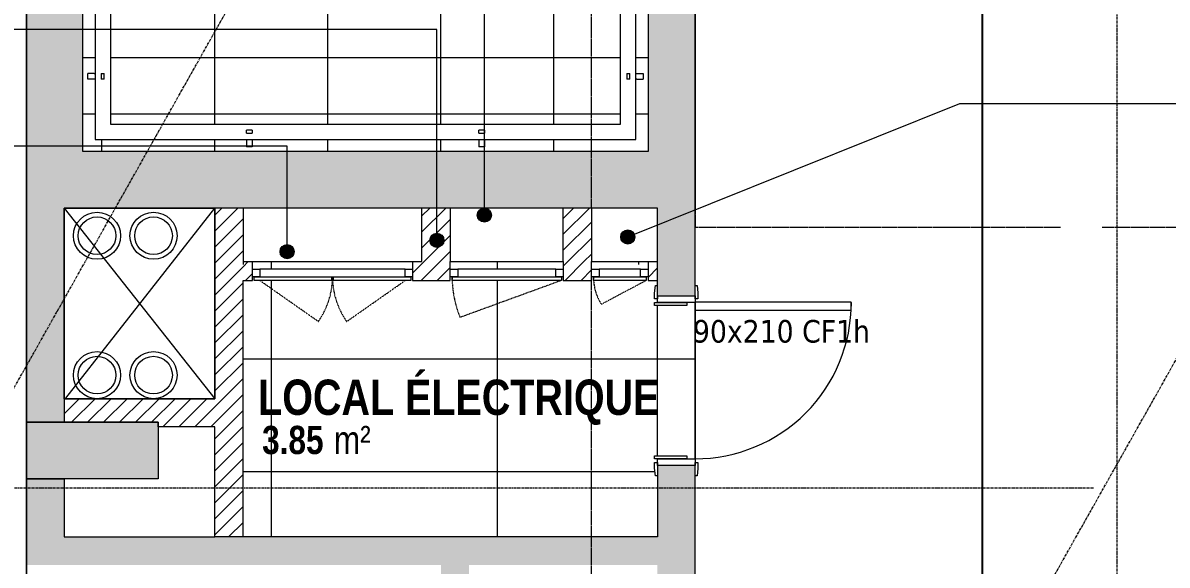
# Model space of a CAD drawing. Header units: millimetres. Extents: x 139864 to 546726, y 40253 to 3921401762.
# Drawn here: x 277457 to 283531, y 72156 to 75036 of the extents above; entities that cross this region are included whole.
import ezdxf

# ---------------------------------------------------------------- set-up
doc = ezdxf.new("R2010")
doc.units = ezdxf.units.MM
for name, pattern in [('Centre', [12.5, 2.5, -1.875, 6.25, -1.875]), ('Ligne de quadrillage', [22.225, 12.7, -3.175, 3.175, -3.175]), ('Tiret', [2.5, 1.25, -1.25]), ('Triple tiret', [21.25, 6.25, -1.875, 2.5, -1.875, 2.5, -1.875, 2.5, -1.875])]:
    doc.linetypes.add(name, pattern=pattern)
for name, color, linetype, lineweight in [('AS-20_AXES-ET-FILES', 12, 'Centre', 9), ('AS-23_FIN', 2, 'Continuous', 9), ('AS-24_TRES-FIN', 9, 'Continuous', 9), ('AS-25_PROJECTIONS', 12, 'Triple tiret', 9), ('AS-26_STRUCTURE-BETON', 6, 'Continuous', 13), ('AS-28_PORTES-FENETRES', 9, 'Continuous', 13), ('AS-30_COTE-1', 1, 'Continuous', 5), ('AS-31_TXT-1', 32, 'Continuous', 5), ('AS-50_HACHURE-SOL', 5, 'Continuous', 13), ('AS-50_HACHURES-01', 9, 'Continuous', 13)]:
    doc.layers.add(name, color=color, linetype=linetype, lineweight=lineweight)
doc.styles.add('Arial_3', font='arial.ttf', dxfattribs={"width": 0.8, "height": 150})
doc.styles.add('Arial_B_1', font='arialbd.ttf', dxfattribs={"width": 0.8, "height": 187.5})
doc.styles.add('Arial_B_2', font='arialbd.ttf', dxfattribs={"width": 0.8, "height": 150})
doc.styles.add('Tahoma', font='tahoma.ttf', dxfattribs={"height": 120})
doc.styles.add('Trebuchet MS_2', font='trebuc.ttf', dxfattribs={"height": 165})
doc.dimstyles.new('Cotes_linéaires', dxfattribs={"dimscale": 304.8, "dimtxt": 170.1069, "dimasz": 0.615157, "dimexe": 0.492126, "dimexo": 0.0625, "dimgap": 0.049213, "dimtad": 1, "dimdec": 0, "dimlfac": 0.1, "dimzin": 0, "dimdsep": 46, "dimtxsty": 'Trebuchet MS_2', "dimblk1": 'OBLIQUE', "dimblk2": 'OBLIQUE', "dimsah": 1, "dimcen": 0.09, "dimdle": 0.246063, "dimazin": 0, "dimtfac": 1, "dimtdec": 4, "dimtix": 1, "dimtmove": 0, "dimatfit": 3, "dimfxl": 0, "dimtvp": 1, "dimtolj": 1, "dimtzin": 0, "dimarcsym": 0})
pattern_1 = [(45, (-255016.84, 0), (-42.426407, 42.426407), [])]

# ---------------------------------------------------------------- blocks, each defined once
blk = doc.blocks.new('Garde-corps - En L-V18-12_ Niveau 12 -  BAT BUREAUX')
at = {"layer": 'AS-24_TRES-FIN'}
for p, q in [((0, -15), (0, 15)), ((35, 15), (0, 15)), ((35, 15), (39.6, 15)), ((72, 15), (88, 15)), ((72, 15), (72, -0.5)), ((88, -0.5), (88, 15)), ((35, -15), (0, -15)), ((39.6, -15), (35, -15))]:
    blk.add_line(p, q, dxfattribs=at)
blk = doc.blocks.new('Garde-corps - En L-8731568-12_ Niveau 12 -  BAT BUREAUX')
at = {"layer": 'AS-24_TRES-FIN'}
for p, q in [((0, -15), (0, 15)), ((35, 15), (0, 15)), ((35, 15), (39.6, 15)), ((72, 15), (88, 15)), ((72, 15), (72, -0.5)), ((88, -0.5), (88, 15)), ((35, -15), (0, -15)), ((39.6, -15), (35, -15))]:
    blk.add_line(p, q, dxfattribs=at)
blk = doc.blocks.new('Garde-corps - En L-8731570-12_ Niveau 12 -  BAT BUREAUX')
at = {"layer": 'AS-24_TRES-FIN'}
for p, q in [((0, -15), (0, 15)), ((35, 15), (0, 15)), ((35, 15), (39.6, 15)), ((72, 15), (88, 15)), ((72, 15), (72, -0.5)), ((88, -0.5), (88, 15)), ((35, -15), (0, -15)), ((39.6, -15), (35, -15))]:
    blk.add_line(p, q, dxfattribs=at)
blk = doc.blocks.new('Garde-corps - En L-8731133-12_ Niveau 12 -  BAT BUREAUX')
at = {"layer": 'AS-24_TRES-FIN'}
for p, q in [((0, -15), (0, 15)), ((35, 15), (0, 15)), ((35, 15), (39.6, 15)), ((72, 15), (88, 15)), ((72, 15), (72, -15)), ((88, -15), (88, 15)), ((35, -15), (0, -15)), ((39.6, -15), (35, -15)), ((88, -15), (72, -15))]:
    blk.add_line(p, q, dxfattribs=at)
blk = doc.blocks.new('Garde-corps - En L-8731573-12_ Niveau 12 -  BAT BUREAUX')
at = {"layer": 'AS-24_TRES-FIN'}
for p, q in [((0, -15), (0, 15)), ((35, 15), (0, 15)), ((35, 15), (39.6, 15)), ((72, 15), (88, 15)), ((72, 15), (72, -0.5)), ((88, -0.5), (88, 15)), ((35, -15), (0, -15)), ((39.6, -15), (35, -15))]:
    blk.add_line(p, q, dxfattribs=at)
blk = doc.blocks.new('Garde-corps - En L-8731575-12_ Niveau 12 -  BAT BUREAUX')
at = {"layer": 'AS-24_TRES-FIN'}
for p, q in [((0, -15), (0, 15)), ((35, 15), (0, 15)), ((35, 15), (39.6, 15)), ((72, 15), (88, 15)), ((72, 15), (72, -0.5)), ((88, -0.5), (88, 15)), ((35, -15), (0, -15)), ((39.6, -15), (35, -15))]:
    blk.add_line(p, q, dxfattribs=at)
blk = doc.blocks.new('Garde-corps - Garde-corps-8601740-12_ Niveau 12 -  BAT BUREAUX')
at = {"layer": 'AS-24_TRES-FIN'}
for p, q in [((532857.4, 78452.4), (532857.4, 75752.4)), ((532938.6, 78452.4), (532938.6, 75752.4)), ((535646.6, 78452.4), (535727.8, 78452.4)), ((535646.6, 75452.4), (535646.6, 78452.4)), ((535727.8, 75452.4), (535727.8, 78452.4)), ((532857.4, 75752.4), (532857.4, 74417.2)), ((532938.6, 75752.4), (532938.6, 74498.4)), ((535646.6, 74498.4), (535646.6, 75452.4)), ((535727.8, 74417.2), (535727.8, 75452.4)), ((532938.6, 74498.4), (535646.6, 74498.4)), ((532857.4, 74417.2), (535727.8, 74417.2))]:
    blk.add_line(p, q, dxfattribs=at)
for name, p in [('Garde-corps - En L-V18-12_ Niveau 12 -  BAT BUREAUX', (532818, 78302.4)), ('Garde-corps - En L-8731568-12_ Niveau 12 -  BAT BUREAUX', (532818, 77219.3)), ('Garde-corps - En L-8731570-12_ Niveau 12 -  BAT BUREAUX', (532818, 75986.1)), ('Garde-corps - En L-8731133-12_ Niveau 12 -  BAT BUREAUX', (532818, 74752.9))]:
    blk.add_blockref(name, p)
for name, p, rotation in [('Garde-corps - En L-V18-12_ Niveau 12 -  BAT BUREAUX', (535767.2, 78302.4), 180), ('Garde-corps - En L-8731575-12_ Niveau 12 -  BAT BUREAUX', (535767.2, 77219.3), 180), ('Garde-corps - En L-8731573-12_ Niveau 12 -  BAT BUREAUX', (535767.2, 75986.1), 180), ('Garde-corps - En L-8731133-12_ Niveau 12 -  BAT BUREAUX', (535767.2, 74752.9), 180), ('Garde-corps - En L-8731133-12_ Niveau 12 -  BAT BUREAUX', (533676, 74377.8), 90), ('Garde-corps - En L-8731133-12_ Niveau 12 -  BAT BUREAUX', (534909.2, 74377.8), 90)]:
    blk.add_blockref(name, p, dxfattribs=dict(rotation=rotation))
blk = doc.blocks.new('PLACARD SIMPLE - PLACARD Blanc 60X210-9967770-12_ Niveau 12 -  BAT BUREAUX')
at = {"layer": 'AS-25_PROJECTIONS', "linetype": 'Tiret'}
blk.add_line((-290, 50), (248.1, 246.4), dxfattribs=at)
blk.add_arc((-290, 30), 580, 360, 21.91225, dxfattribs=at)
at = {"layer": 'AS-28_PORTES-FENETRES'}
for p, q in [((-300, 30), (-260, 30)), ((-290, 30), (-290, 50)), ((-290, 50), (290, 50)), ((290, 30), (-290, 30)), ((-260, 30), (-260, -10)), ((260, -10), (260, 30)), ((260, 30), (300, 30)), ((290, 50), (290, 30)), ((-260, -10), (-300, -10)), ((-260, -10), (260, -10)), ((300, -10), (260, -10))]:
    blk.add_line(p, q, dxfattribs=at)
blk = doc.blocks.new('PLACARD DOUBLE - PLACARD DOUBLE 85X210-9953911-12_ Niveau 12 -  BAT BUREAUX')
at = {"layer": 'AS-25_PROJECTIONS', "linetype": 'Tiret'}
for p, q in [((-75.2, 268.3), (-386.4, 50)), ((75.2, 268.3), (386.4, 50))]:
    blk.add_line(p, q, dxfattribs=at)
for centre, start, end in [((-415, 30), 360, 35.03719), ((415, 30), 144.96281, 180)]:
    blk.add_arc(centre, 415, start, end, dxfattribs=at)
at = {"layer": 'AS-28_PORTES-FENETRES'}
for p, q in [((-425, 30), (-385, 30)), ((-415, 50), (-5, 50)), ((-415, 30), (-415, 50)), ((-5, 30), (-415, 30)), ((-385, 30), (-385, -10)), ((-5, 50), (-5, 30)), ((5, 30), (-5, 30)), ((5, 30), (5, 50)), ((5, 50), (415, 50)), ((415, 30), (5, 30)), ((385, -10), (385, 30)), ((385, 30), (425, 30)), ((415, 50), (415, 30)), ((-385, -10), (-425, -10)), ((-385, -10), (385, -10)), ((425, -10), (385, -10))]:
    blk.add_line(p, q, dxfattribs=at)
blk = doc.blocks.new('Sau_Porte_Modele_Standard - 90x210-9263449-12_ Niveau 12 -  BAT BUREAUX')
at = {"layer": 'AS-23_FIN', "lineweight": 13}
for p, q in [((-505, 110), (-466.7, 115)), ((-505, 100), (-505, 110)), ((-466.7, 115), (-435, 115)), ((-435, 100), (-450, 100)), ((-435, 115), (-435, 100)), ((435, 115), (466.7, 115)), ((435, 100), (435, 115)), ((450, 100), (435, 100)), ((466.7, 115), (505, 110)), ((505, 110), (505, 100)), ((-415, -115), (-415, 55)), ((-415, 55), (-400, 55)), ((-400, 55), (-400, -115)), ((400, 55), (415, 55)), ((400, -115), (400, 55)), ((415, 55), (415, -115)), ((-505, -110), (-505, -100)), ((-465, -115), (-505, -110)), ((-435, -115), (-465, -115)), ((-450, -100), (-435, -100)), ((-435, -100), (-435, -115)), ((-400, -115), (-415, -115)), ((415, -115), (400, -115)), ((435, -100), (450, -100)), ((435, -115), (435, -100)), ((465, -115), (435, -115)), ((505, -110), (465, -115)), ((505, -100), (505, -110))]:
    blk.add_line(p, q, dxfattribs=at)
at = {"layer": 'AS-25_PROJECTIONS', "linetype": 'Tiret'}
for p, q in [((-416, 100.4), (-415, 100.4)), ((-415, 100.4), (-415, 100)), ((-415, 100), (-414, 100)), ((-414, 100), (-414, 100.3))]:
    blk.add_line(p, q, dxfattribs=at)
blk.add_arc((-415, 100), 1.04, 0, 90, dxfattribs=at)
at = {"layer": 'AS-28_PORTES-FENETRES'}
for p, q in [((-377.7, 928.2), (-416, 928.2)), ((-416, 928.2), (-416, 100.4)), ((-374, 100.4), (-374, 928.2)), ((-450, 100), (-415, 100)), ((-416, 100.4), (-374, 100.4)), ((-415, 100), (-415, -100)), ((415, 100), (450, 100)), ((415, -100), (415, 100)), ((-415, -100), (-450, -100)), ((450, -100), (415, -100))]:
    blk.add_line(p, q, dxfattribs=at)
blk.add_arc((-414, 100), 829, 360, 90.07185, dxfattribs=at)
blk = doc.blocks.new('PLACARD SIMPLE - PLACARD Blanc 30X210-9979718-12_ Niveau 12 -  BAT BUREAUX')
at = {"layer": 'AS-25_PROJECTIONS', "linetype": 'Tiret'}
blk.add_line((-140, 50), (98.1, 177.3), dxfattribs=at)
blk.add_arc((-140, 30), 280, 360, 31.74994, dxfattribs=at)
at = {"layer": 'AS-28_PORTES-FENETRES'}
for p, q in [((-150, 30), (-110, 30)), ((-140, 30), (-140, 50)), ((-140, 50), (140, 50)), ((140, 30), (-140, 30)), ((-110, 30), (-110, -10)), ((110, -10), (110, 30)), ((110, 30), (150, 30)), ((140, 50), (140, 30)), ((-110, -10), (-150, -10)), ((-110, -10), (110, -10)), ((150, -10), (110, -10))]:
    blk.add_line(p, q, dxfattribs=at)
blk = doc.blocks.new('_Oblique')
at = {"color": 0, "linetype": 'ByBlock', "lineweight": -2}
blk.add_line((-0.5, -0.5), (0.5, 0.5), dxfattribs=at)
blk = doc.blocks.new('DIMBLOCK91-12_ Niveau 12 -  BAT BUREAUX')
at = {"layer": 'AS-30_COTE-1', "color": 0, "lineweight": -2, "transparency": 16777216}
for p, q in [((282550, 82128.5), (282550, 70644.9)), ((282605.9, 82053.5), (282400, 82053.5)), ((282605.9, 70719.9), (282400, 70719.9))]:
    blk.add_line(p, q, dxfattribs=at)
at = {"layer": 'Defpoints', "color": 0, "transparency": 16777216}
for p in [(282625, 82053.5), (282550, 70719.9), (282625, 70719.9)]:
    blk.add_point(p, dxfattribs=at)
at = {"layer": 'AS-30_COTE-1', "color": 0, "lineweight": -2, "transparency": 16777216, "xscale": 187.5, "yscale": 187.5, "zscale": 187.5}
for p, rotation in [((282550, 82053.5), 90), ((282550, 70719.9), 270)]:
    blk.add_blockref('_Oblique', p, dxfattribs=dict(at, rotation=rotation))
at = {"layer": 'AS-30_COTE-1', "color": 0, "transparency": 16777216, "insert": (282451, 76386.7), "char_height": 165, "width": 581.247, "attachment_point": 5, "rotation": 90, "style": 'Trebuchet MS_2'}
blk.add_mtext('\\A1;1133', dxfattribs=at)

msp = doc.modelspace()

# ---------------------------------------------------------------- hatches: boundary and pattern name
at = {"layer": 'AS-24_TRES-FIN'}
h = msp.add_hatch(dxfattribs=at)
h.set_pattern_fill('FP_5', color=256, style=0, pattern_type=2)
h.set_pattern_definition([(0, (278475.74, 75752.4), (0, 300), []), (90, (278475.74, 75752.4), (-600, 4e-14), [])])
h.paths.add_polyline_path([(277840.53305, 74352.40886), (280775.74229, 74352.40886), (280775.74229, 75752.40886), (280710.95152, 75752.40886), (280710.95152, 74767.94219), (280750.34229, 74767.94219), (280750.34229, 74737.94219), (280710.95152, 74737.94219), (280710.95152, 74417.19962), (279907.32007, 74417.19962), (279907.32007, 74377.80886), (279877.32007, 74377.80886), (279877.32007, 74417.19962), (278674.16451, 74417.19962), (278674.16451, 74377.80886), (278644.16451, 74377.80886), (278644.16451, 74417.19962), (277840.53305, 74417.19962), (277840.53305, 74737.94219), (277801.14229, 74737.94219), (277801.14229, 74767.94219), (277840.53305, 74767.94219), (277840.53305, 75752.40886), (277775.74229, 75752.40886), (277775.74229, 74352.40886)], flags=0)
h.paths.add_polyline_path([(280620.34675, 74498.41809), (280629.73305, 74498.41809), (280629.73305, 75752.40886), (279456.35152, 75752.40886), (279456.35152, 75671.79962), (279095.13305, 75671.79962), (279134.24229, 75710.90886), (279134.24229, 75752.40886), (277921.75152, 75752.40886), (277921.75152, 74498.41809), (280444.85966, 74498.41809)], flags=0)
h.paths.add_polyline_path([(279137.24229, 75713.90886), (279175.74229, 75752.40886), (279137.24229, 75752.40886)], flags=0)
msp.add_hatch(color=256, dxfattribs=at).paths.add_polyline_path([(277675.67405, 72614.90886), (278175.74229, 72614.90886), (278175.74229, 72914.90886), (277475.74229, 72914.90886), (277475.74229, 72614.90886)], flags=0)
at = {"layer": 'AS-31_TXT-1'}
h = msp.add_hatch(color=154, dxfattribs=at)
edge = h.paths.add_edge_path(flags=0)
edge.add_arc((279906.87388, 74015.05605), 37.5, 0, 360)
h = msp.add_hatch(color=154, dxfattribs=at)
edge = h.paths.add_edge_path(flags=0)
edge.add_arc((279654.65812, 73881.33043), 37.5, 0, 360)
h = msp.add_hatch(color=154, dxfattribs=at)
edge = h.paths.add_edge_path(flags=0)
edge.add_arc((280668.0826, 73898.86789), 37.5, 0, 360)
h = msp.add_hatch(color=154, dxfattribs=at)
edge = h.paths.add_edge_path(flags=0)
edge.add_arc((278859.74452, 73821.18442), 37.5, 0, 360)
at = {"layer": 'AS-50_HACHURE-SOL', "lineweight": 9}
h = msp.add_hatch(dxfattribs=at)
h.set_pattern_fill('FP_8', color=256, style=0, pattern_type=2)
h.set_pattern_definition([(180, (281175.77, 73251.74), (-7e-14, -600), []), (270, (281175.8, 73251.7), (1200, 7e-14), [])])
h.paths.add_polyline_path([(281375.91005, 61103.75936), (281376.49027, 61472.05826), (281378.75948, 61507.30239), (281392.33898, 61549.51955), (281415.82489, 61587.13741), (281447.79266, 61617.87424), (281486.30328, 61639.8657), (281529.02086, 61651.77787), (281573.35435, 61652.88822), (281616.61469, 61643.12941), (281656.1779, 61623.09335), (281689.64426, 61593.99534), (281714.98386, 61557.60033), (281730.6597, 61516.11589), (281735.72098, 61472.05826), (281735.72098, 61103.75936), (282085.81053, 61104.43708), (282085.81053, 62903.75936), (282010.81053, 62903.75936), (282010.81053, 62893.75936), (281972.49126, 62888.75936), (281940.81053, 62888.75936), (281940.81053, 62903.75936), (281920.81053, 62903.75936), (281920.81053, 62948.75936), (281905.81053, 62948.75936), (281905.81053, 62988.75936), (281920.81053, 62988.75936), (281920.81053, 62973.75936), (281940.81053, 62973.75936), (281940.81053, 62988.75936), (281970.81053, 62988.75936), (282010.81053, 62983.75936), (282010.81053, 62973.75936), (282230.81053, 62973.75936), (282230.81053, 62983.75936), (282270.81053, 62988.75936), (282300.81053, 62988.75936), (282300.81053, 62973.75936), (282320.81053, 62973.75936), (282320.81053, 62988.75936), (282335.81053, 62988.75936), (282335.81053, 62948.75936), (282320.81053, 62948.75936), (282320.81053, 62903.75936), (282300.81053, 62903.75936), (282300.81053, 62888.75936), (282269.12979, 62888.75936), (282230.81053, 62893.75936), (282230.81053, 62903.75936), (282155.81053, 62903.75936), (282155.81053, 61103.75936), (282505.91005, 61103.75936), (282506.49027, 61472.05826), (282508.75948, 61507.30239), (282522.33898, 61549.51955), (282545.82489, 61587.13741), (282577.79266, 61617.87424), (282616.30328, 61639.8657), (282659.02086, 61651.77787), (282703.35435, 61652.88822), (282746.61469, 61643.12941), (282786.1779, 61623.09335), (282819.64426, 61593.99534), (282844.98386, 61557.60033), (282860.6597, 61516.11589), (282865.72098, 61472.05826), (282865.72098, 61103.75936), (283215.81053, 61103.75936), (283215.81053, 62903.75936), (283140.81053, 62903.75936), (283140.81053, 62893.75936), (283102.49126, 62888.75936), (283070.81053, 62888.75936), (283070.81053, 62903.75936), (283050.81053, 62903.75936), (283050.81053, 62948.75936), (283035.81053, 62948.75936), (283035.81053, 62988.75936), (283050.81053, 62988.75936), (283050.81053, 62973.75936), (283070.81053, 62973.75936), (283070.81053, 62988.75936), (283100.81053, 62988.75936), (283140.81053, 62983.75936), (283140.81053, 62973.75936), (283215.81053, 62973.75936), (283215.81053, 63873.75936), (283015.81053, 63873.75936), (283015.81053, 64573.75936), (283215.81053, 64573.75936), (283215.81053, 64609.90886), (283205.81053, 64609.90886), (283200.81053, 64648.22812), (283200.81053, 64679.90886), (283215.81053, 64679.90886), (283215.81053, 64699.90886), (283260.81053, 64699.90886), (283260.95559, 64714.90886), (283415.81053, 64714.90886), (283415.81053, 65514.90886), (283260.81053, 65514.90886), (283260.81053, 65529.90886), (283215.81053, 65529.90886), (283215.81053, 65549.90886), (283200.81053, 65549.90886), (283200.81053, 65581.58959), (283205.15811, 65614.90886), (281025.81052, 65614.90886), (281025.81052, 62973.75936), (281100.81053, 62973.75936), (281100.81053, 62983.75936), (281140.81053, 62988.75936), (281170.81053, 62988.75936), (281170.81053, 62973.75936), (281190.81053, 62973.75936), (281190.81053, 62988.75936), (281205.81053, 62988.75936), (281205.81053, 62948.75936), (281190.81053, 62948.75936), (281190.81053, 62903.75936), (281170.81053, 62903.75936), (281170.81053, 62888.75936), (281139.12979, 62888.75936), (281100.81053, 62893.75936), (281100.81053, 62903.75936), (281025.81052, 62903.75936), (281025.81052, 61103.75936), (281046.61628, 61103.75936)], flags=0)
h.paths.add_polyline_path([(278625.74229, 72305.73207), (280825.81052, 72305.73207), (280825.81052, 72630.73207), (280815.81052, 72630.73207), (280810.81052, 72670.73207), (280810.81052, 72700.73207), (280825.81052, 72700.73207), (280825.81052, 72720.73207), (280810.81052, 72720.73207), (280810.81052, 72735.73207), (280980.81052, 72735.73207), (280980.81052, 72720.73207), (281025.81052, 72720.73207), (281025.81052, 73550.73207), (280980.81052, 73550.73207), (280980.81052, 73535.73207), (280810.81052, 73535.73207), (280810.81052, 73550.73207), (280825.81052, 73550.73207), (280825.81052, 73570.73207), (280810.81052, 73570.73207), (280810.81052, 73600.73207), (280815.81052, 73640.73207), (280825.81052, 73640.73207), (280825.81052, 73667.93985), (280775.75248, 73667.93985), (280775.75248, 73687.93985), (280765.75248, 73687.93985), (280765.75248, 73667.93985), (280485.75248, 73667.93985), (280485.75248, 73687.93985), (280475.75248, 73687.93985), (280475.75248, 73667.93985), (280325.67405, 73667.93985), (280325.67405, 73687.93985), (280315.67405, 73687.93985), (280315.67405, 73667.93985), (279735.67405, 73667.93985), (279735.67405, 73687.93985), (279725.67405, 73687.93985), (279725.67405, 73667.93985), (279525.70817, 73667.93985), (279525.70817, 73687.93985), (279515.70817, 73687.93985), (279515.70817, 73667.93985), (279105.70817, 73667.93985), (279105.70817, 73687.93985), (279095.70817, 73687.93985), (279095.70817, 73667.93985), (278685.70817, 73667.93985), (278685.70817, 73687.93985), (278675.70817, 73687.93985), (278675.70817, 73667.93985), (278625.74229, 73667.93985), (278625.74229, 72841.00399)], flags=0)
h.paths.add_polyline_path([(280735.75248, 73727.93985), (280775.75248, 73727.93985), (280775.74229, 73767.93985), (280475.75248, 73767.93985), (280475.75248, 73727.93985), (280515.75248, 73727.93985)], flags=0)
h.paths.add_polyline_path([(279725.67405, 73727.93985), (280325.67405, 73727.93985), (280325.67405, 73767.93985), (279725.67405, 73767.93985)], flags=0)
h.paths.add_polyline_path([(278675.70817, 73727.93985), (279525.70817, 73727.93985), (279525.70817, 73767.93985), (278675.70817, 73767.93985)], flags=0)
at = {"layer": 'AS-50_HACHURES-01'}
for points in [[(277775.74229, 74052.40886), (277775.74229, 83451.7562), (277475.74229, 83451.7562), (277475.74229, 74052.40886), (277675.74229, 74052.40886)], [(280775.74229, 74052.40886), (280775.74229, 74352.40886), (277775.74229, 74352.40886), (277775.74229, 74052.40886), (280475.75248, 74052.40886)], [(279625.81052, 72155.73207), (280825.81052, 72155.73207), (280825.81052, 72305.73207), (277675.74229, 72305.73207), (277675.74229, 72155.73207), (278675.77641, 72155.73207)], [(279825.81052, 69814.90886), (279825.81052, 72155.73207), (279675.81052, 72155.73207), (279675.81052, 71814.90886), (279625.81052, 71814.90886), (279625.81052, 69814.90886)]]:
    msp.add_hatch(color=256, dxfattribs=at).paths.add_polyline_path(points, flags=0)
h = msp.add_hatch(color=256, dxfattribs=at)
h.paths.add_polyline_path([(280825.81052, 74052.40886), (281025.74229, 74052.40886), (281025.74229, 81012.44221), (280775.74229, 81012.44221), (280775.74229, 74052.40886)], flags=0)
h.paths.add_polyline_path([(280775.74229, 82012.44221), (281025.74229, 82012.44221), (281025.74229, 83451.7562), (280775.74229, 83451.7562), (280775.74229, 82646.84464)], flags=0)
h = msp.add_hatch(color=256, dxfattribs=at)
h.paths.add_polyline_path([(277675.67405, 72155.73207), (277675.74229, 72155.73207), (277675.67405, 72614.90886), (277475.74229, 72614.90886), (277475.74229, 72155.73207)], flags=0)
h.paths.add_polyline_path([(277675.74229, 72914.90886), (277675.67405, 74052.40886), (277475.74229, 74052.40886), (277475.74229, 72914.90886)], flags=0)
at = {"layer": 'AS-50_HACHURES-01', "lineweight": 9}
h = msp.add_hatch(dxfattribs=at)
h.set_pattern_fill('FP_15', color=256, style=0, pattern_type=2)
h.set_pattern_definition(pattern_1)
h.paths.add_polyline_path([(278625.74229, 72305.73207), (278625.74229, 74052.40886), (278475.74229, 74052.40886), (278475.74229, 72305.73207)], flags=0)
h = msp.add_hatch(dxfattribs=at)
h.set_pattern_fill('FP_15', color=256, style=0, pattern_type=2)
h.set_pattern_definition(pattern_1)
h.paths.add_polyline_path([(279725.67405, 73767.93985), (279725.67405, 74052.40886), (279575.67405, 74052.40886), (279575.67405, 73767.93985)], flags=0)
h = msp.add_hatch(dxfattribs=at)
h.set_pattern_fill('FP_15', color=256, style=0, pattern_type=2)
h.set_pattern_definition(pattern_1)
h.paths.add_polyline_path([(280325.75248, 73767.93985), (280475.75248, 73767.93985), (280475.75248, 74052.40886), (280325.75248, 74052.40886)], flags=0)
at = {"layer": 'AS-50_HACHURES-01'}
h = msp.add_hatch(color=256, dxfattribs=at)
h.paths.add_polyline_path([(280925.81052, 69614.90886), (281025.81052, 69614.90886), (281025.81052, 72685.73207), (280825.81052, 72685.73207), (280825.81052, 69614.90886)], flags=0)
h.paths.add_polyline_path([(280925.81052, 73585.73207), (281025.81052, 73585.73207), (281025.81052, 74052.40886), (280825.81052, 74052.40886), (280825.81052, 73585.73207)], flags=0)
at = {"layer": 'AS-50_HACHURES-01', "lineweight": 9}
h = msp.add_hatch(dxfattribs=at)
h.set_pattern_fill('FP_15', color=256, style=0, pattern_type=2)
h.set_pattern_definition(pattern_1)
h.paths.add_polyline_path([(280444.85966, 73667.93985), (280475.75248, 73667.93985), (280475.75248, 73767.93985), (280325.67405, 73767.93985), (280325.67405, 73667.93985)], flags=0)
h.paths.add_polyline_path([(280825.81052, 73667.93985), (280825.81052, 73767.93985), (280775.75248, 73767.93985), (280775.75248, 73667.93985)], flags=0)
h.paths.add_polyline_path([(279575.67405, 73667.93985), (279725.67405, 73667.93985), (279725.67405, 73767.93985), (279525.70817, 73767.93985), (279525.70817, 73667.93985)], flags=0)
h.paths.add_polyline_path([(278625.74229, 73667.93985), (278675.70817, 73667.93985), (278675.70817, 73767.93985), (278625.74229, 73767.93985)], flags=0)
h = msp.add_hatch(dxfattribs=at)
h.set_pattern_fill('FP_15', color=256, style=0, pattern_type=2)
h.set_pattern_definition(pattern_1)
h.paths.add_polyline_path([(278175.74229, 72889.90886), (278475.74229, 72889.90886), (278475.74229, 73039.90886), (277675.74229, 73039.90886), (277675.74229, 72914.90886), (278175.74229, 72914.90886)], flags=0)

# ---------------------------------------------------------------- linework, layer by layer
at = {"layer": 'AS-20_AXES-ET-FILES', "linetype": 'Ligne de quadrillage', "lineweight": 5}
for p, q in [((277475.81052, 55233.15958), (277475.81052, 98391.51346)), ((283265.81052, 55233.15958), (283265.81052, 98391.51346)), ((273681.84423, 66478.33869), (289429.28559, 94431.41962)), ((278299.51128, 63876.96386), (294046.95264, 91830.04479)), ((283140.81053, 72564.90886), (265033.51195, 72564.90886))]:
    msp.add_line(p, q, dxfattribs=at)
at = {"layer": 'AS-20_AXES-ET-FILES'}
for p, q in [((280475.75248, 74052.40886), (280475.75248, 82796.84464)), ((281025.74229, 81946.74456), (281025.74229, 73951.74097)), ((281025.74229, 73951.74097), (282965.74229, 73951.74097)), ((283185.74229, 73951.74097), (308434.99883, 73951.74097)), ((280475.75248, 60586.09909), (280475.75248, 73767.93985))]:
    msp.add_line(p, q, dxfattribs=at)
at = {"layer": 'AS-24_TRES-FIN'}
for p, q in [((277475.74229, 3921401762.18192), (277475.74229, 67131.45018)), ((278475.74229, 74052.40886), (277675.67405, 74052.40886)), ((277675.67405, 74052.40886), (277675.67405, 73039.90886)), ((277675.67405, 74052.40886), (278475.74229, 74052.40886)), ((277675.67405, 73039.90886), (277675.67405, 74052.40886)), ((277675.67405, 74052.40886), (278475.74229, 73039.90886)), ((277685.67405, 73042.40886), (278475.74229, 74052.40886)), ((278475.74229, 73039.90886), (278475.74229, 74052.40886)), ((278475.74229, 74052.40886), (278475.74229, 73039.90886)), ((279575.67405, 74052.40886), (278625.74229, 74052.40886)), ((278625.74229, 74052.40886), (278625.74229, 73767.93985)), ((279575.67405, 73767.93985), (279575.67405, 74052.40886)), ((279725.67405, 74051.90427), (279575.67405, 74051.90427)), ((280325.75248, 74052.40886), (279725.67405, 74052.40886)), ((279725.67405, 74052.40886), (279725.67405, 73767.93985)), ((280325.75248, 73767.93985), (280325.75248, 74052.40886)), ((280825.81052, 74052.40886), (280475.75248, 74052.40886)), ((280475.75248, 74052.40886), (280475.75248, 73767.93985)), ((280825.81052, 73767.93985), (280825.81052, 74052.40886)), ((278625.74229, 73767.93985), (279575.67405, 73767.93985)), ((278627.0483, 73767.93985), (278627.0483, 73752.82808)), ((279725.67405, 73767.93985), (280325.75248, 73767.93985)), ((280475.75248, 73767.93985), (280825.81052, 73767.93985)), ((280727.0483, 73751.90427), (280727.0483, 73767.93985)), ((277675.67405, 73039.90886), (278475.74229, 73039.90886)), ((278475.74229, 73039.90886), (277675.67405, 73039.90886)), ((277675.74229, 72914.90886), (277475.74229, 72914.90886)), ((278175.74229, 72914.90886), (277675.74229, 72914.90886)), ((278175.74229, 72889.90886), (278175.74229, 72914.90886)), ((278175.74229, 72889.90886), (278175.74229, 72614.90886)), ((278475.74229, 72889.90886), (278175.74229, 72889.90886)), ((278475.74229, 72305.73207), (278475.74229, 72889.90886)), ((277475.74229, 72614.90886), (277675.67405, 72614.90886)), ((278175.74229, 72614.90886), (277675.67405, 72614.90886)), ((277675.67405, 72614.90886), (277675.67405, 72305.73207)), ((277675.67405, 72305.73207), (278475.74229, 72305.73207))]:
    msp.add_line(p, q, dxfattribs=at)
at = {"layer": 'AS-24_TRES-FIN', "lineweight": 13}
for p, q in [((281025.81052, 75970.98), (281025.81052, 74052.40886)), ((280825.81052, 72735.73207), (280825.81052, 73535.73207)), ((281025.81052, 73550.73207), (281025.81052, 72720.73207)), ((281025.81052, 72720.73207), (281025.81052, 73550.73207)), ((281025.81052, 73550.73207), (281025.81052, 72720.73207)), ((277475.74229, 72914.90886), (278175.74229, 72914.90886)), ((278175.74229, 72914.90886), (278175.74229, 72889.90886)), ((277675.67405, 72614.90886), (277475.74229, 72614.90886))]:
    msp.add_line(p, q, dxfattribs=at)
at = {"layer": 'AS-24_TRES-FIN'}
for centre, radius in [((277850.74229, 73905.5713), 125), ((277850.74229, 73905.5713), 100), ((278150.74229, 73905.5713), 125), ((278150.74229, 73905.5713), 100), ((277850.74229, 73164.90886), 125), ((277850.74229, 73164.90886), 100), ((278150.74229, 73164.90886), 125), ((278150.74229, 73164.90886), 100)]:
    msp.add_circle(centre, radius, dxfattribs=at)
at = {"layer": 'AS-26_STRUCTURE-BETON'}
for p, q in [((277475.74229, 3921401762.18195), (277475.74229, 67171.26872)), ((277475.74229, 83451.7562), (277475.74229, 74052.40886)), ((281025.74229, 74052.40886), (281025.74229, 81012.44221)), ((277775.74229, 74352.40886), (277775.74229, 80761.15331)), ((280775.74229, 80021.15331), (280775.74229, 74352.40886)), ((280775.74229, 74352.40886), (277775.74229, 74352.40886)), ((277475.74229, 74052.40886), (277475.74229, 72914.90886)), ((278625.74229, 74052.40886), (278475.74229, 74052.40886)), ((279725.67405, 74052.40886), (279575.67405, 74052.40886)), ((280475.75248, 74052.40886), (280325.75248, 74052.40886)), ((281025.81052, 73585.73207), (281025.81052, 74052.40886)), ((278675.70817, 73667.93985), (278675.70817, 73767.93985)), ((279525.70817, 73767.93985), (279525.70817, 73667.93985)), ((279725.67405, 73667.93985), (279725.67405, 73767.93985)), ((280325.67405, 73767.93985), (280325.67405, 73667.93985)), ((280475.75248, 73667.93985), (280475.75248, 73767.93985)), ((280775.75248, 73767.93985), (280775.75248, 73667.93985)), ((280825.81052, 73585.73207), (280825.81052, 73767.93985)), ((278625.74229, 73667.93985), (278675.70817, 73667.93985)), ((278625.74229, 72305.73207), (278625.74229, 73667.93985)), ((279525.70817, 73667.93985), (279725.67405, 73667.93985)), ((280325.67405, 73667.93985), (280475.75248, 73667.93985)), ((280775.75248, 73667.93985), (280825.81052, 73667.93985)), ((280825.81052, 73585.73207), (281025.81052, 73585.73207)), ((277675.74229, 73039.90886), (277675.74229, 72914.90886)), ((280825.81052, 72685.73207), (280825.81052, 72305.73207)), ((281025.81052, 72685.73207), (280825.81052, 72685.73207)), ((281025.81052, 69614.90886), (281025.81052, 72685.73207)), ((277475.74229, 72614.90886), (277475.74229, 72155.73207)), ((280825.81052, 72305.73207), (278475.74229, 72305.73207))]:
    msp.add_line(p, q, dxfattribs=at)
at = {"layer": 'AS-26_STRUCTURE-BETON', "lineweight": 9}
for p, q in [((277475.74229, 67914.90886), (277475.74229, 3921401762.18192)), ((277475.74229, 72914.90886), (277475.74229, 72614.90886))]:
    msp.add_line(p, q, dxfattribs=at)
at = {"layer": 'AS-31_TXT-1', "color": 154}
for p, q in [((279906.87388, 74015.05605), (279906.87388, 75579.07239)), ((279654.65812, 75001.22772), (277016.79676, 75001.22772)), ((279654.65812, 73881.33043), (279654.65812, 75001.22772)), ((280668.0826, 73898.86789), (282430.20975, 74608.13767)), ((282430.20975, 74608.13767), (283904.87859, 74608.13767)), ((278859.74452, 74381.29035), (276806.51187, 74381.29035)), ((278859.74452, 73821.18442), (278859.74452, 74381.29035))]:
    msp.add_line(p, q, dxfattribs=at)
for centre in [(279906.87388, 74015.05605), (279654.65812, 73881.33043), (280668.0826, 73898.86789), (278859.74452, 73821.18442)]:
    msp.add_circle(centre, 37.5, dxfattribs=at)

# ---------------------------------------------------------------- block references
at = {"layer": 'AS-24_TRES-FIN'}
msp.add_blockref('Garde-corps - Garde-corps-8601740-12_ Niveau 12 -  BAT BUREAUX', (-255016.84136, 0), dxfattribs=at)
at = {"layer": 'AS-28_PORTES-FENETRES'}
for name, p, rotation in [('PLACARD DOUBLE - PLACARD DOUBLE 85X210-9953911-12_ Niveau 12 -  BAT BUREAUX', (279100.70817, 73717.93985), 180), ('PLACARD SIMPLE - PLACARD Blanc 60X210-9967770-12_ Niveau 12 -  BAT BUREAUX', (280025.67405, 73717.93985), 180), ('PLACARD SIMPLE - PLACARD Blanc 30X210-9979718-12_ Niveau 12 -  BAT BUREAUX', (280625.75248, 73717.93985), 180), ('Sau_Porte_Modele_Standard - 90x210-9263449-12_ Niveau 12 -  BAT BUREAUX', (280925.81052, 73135.73207), 270)]:
    msp.add_blockref(name, p, dxfattribs=dict(at, rotation=rotation))

# ---------------------------------------------------------------- texts
at = {"layer": 'AS-31_TXT-1', "color": 7, "attachment_point": 1}
for s, insert, char_height, width, style in [('90x210 CF1h', (281014.23175, 73457.85497), 120, 1208.5439062, 'Tahoma'), ('LOCAL ÉLECTRIQUE', (278706.09427, 73141.25103), 187.5, 2568.60675, 'Arial_B_1'), ('3.85 ', (278727.0781, 72895.6118), 150, 461.772, 'Arial_B_2'), ('m²', (279108.0781, 72895.6118), 150, 240.50625, 'Arial_3')]:
    msp.add_mtext(s, dxfattribs=dict(at, insert=insert, char_height=char_height, width=width, style=style))

# ---------------------------------------------------------------- dimensions: what is measured, and where the dimension line sits
at = {"layer": 'AS-30_COTE-1'}
dim = msp.add_linear_dim(base=(282549.98804, 70719.90886), p1=(282624.98804, 82053.4734), p2=(282624.98804, 70719.90886), angle=90, dimstyle='Cotes_linéaires', override={"dimpost": '<>', "dimfxl": 11333.564543}, dxfattribs=at)
dim.commit()
dim.dimension.update_dxf_attribs({"geometry": 'DIMBLOCK91-12_ Niveau 12 -  BAT BUREAUX', "text_midpoint": (282451.0436, 76386.69113)})

doc.saveas('drawing.dxf')
